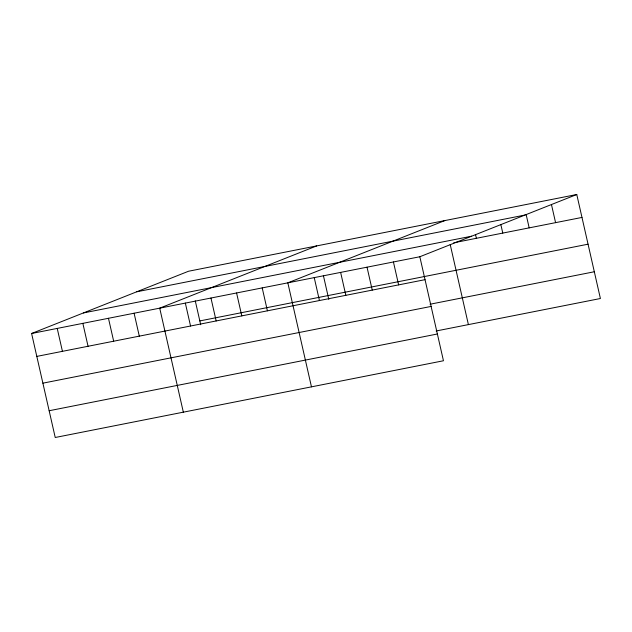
<?xml version="1.0" encoding="UTF-8"?>
<svg xmlns="http://www.w3.org/2000/svg" width="632" height="632" viewBox="0 0 632 632"><rect width="100%" height="100%" fill="white"/><g stroke="black" fill="none" stroke-linecap="round" stroke-linejoin="round"><path stroke-width="0.95" d="M576.771 194.506L419.83 256.742L443.459 360.761L55.229 437.494L31.6 333.483L188.541 271.239L576.771 194.506L600.4 298.517L436.135 330.986M316.656 245.919L159.714 308.155L183.343 412.175M444.77 220.6L287.829 282.836L311.465 386.847M136.749 291.779L524.979 215.046M83.392 312.943L471.614 236.202M453.752 242.775L581.977 217.432M31.6 333.483L419.83 256.742M199.831 320.922L588.052 244.189M36.806 356.401L425.036 279.668M430.06 304.229L594.317 271.76M42.889 383.166L431.119 306.425M49.154 410.737L437.376 333.996M551.452 204.499L555.575 222.646M526.14 214.493L529.174 227.868M500.828 224.486L502.78 233.082M475.509 234.48L476.378 238.303M450.197 244.473L468.399 324.611M393.428 261.964L398.634 284.882M367.026 267.178L372.24 290.104M340.632 272.4L345.838 295.318M323.387 275.528L328.806 299.402M314.23 277.614L319.437 300.54M262.209 287.9L267.415 310.818M236.581 292.964L241.795 315.882M210.962 298.028L216.168 320.953M195.272 300.856L200.692 324.73M185.342 303.091L190.548 326.017M134.095 313.219L139.301 336.145M108.467 318.283L113.673 341.209M82.847 323.347L88.053 346.273M57.22 328.419L62.434 351.337"/></g></svg>
